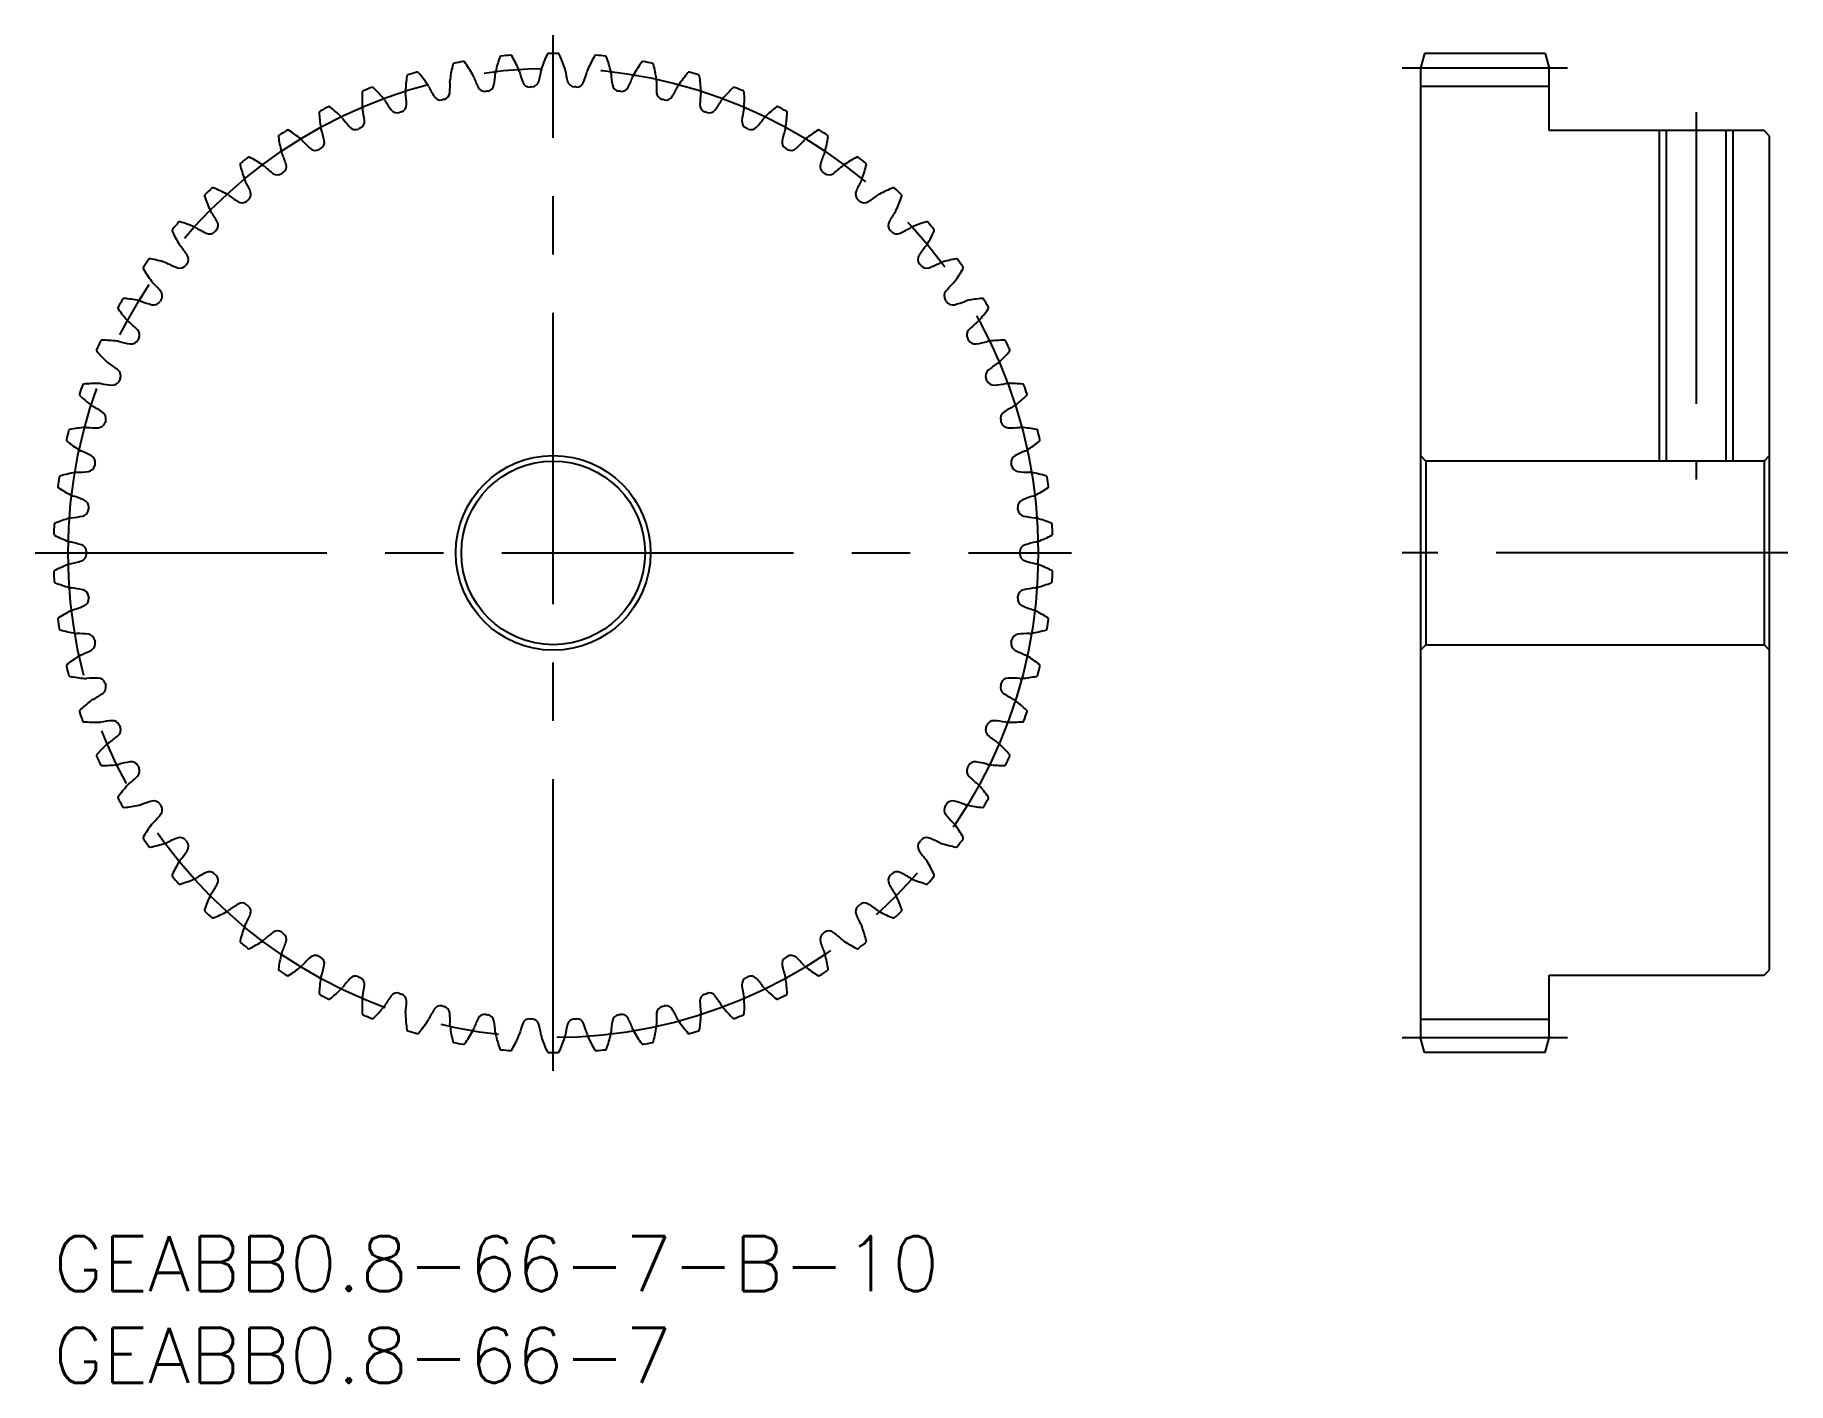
# Model space of a CAD drawing. Extents: x -1 to 94.4, y -8 to 65.4.
import ezdxf

# ---------------------------------------------------------------- set-up
doc = ezdxf.new("R2010")
doc.units = 0
doc.header["$LTSCALE"] = 0.5
doc.linetypes.add('CENTER', pattern=[50.8, 31.75, -6.35, 6.35, -6.35])
for name, color, linetype in [('MSM_CENTER', 1, 'CENTER'), ('MSM_CONTINUOUS', 7, 'CONTINUOUS'), ('MSM_NARROW', 5, 'CONTINUOUS'), ('MSM_PART_NUMBER', 7, 'CONTINUOUS')]:
    doc.layers.add(name, color=color, linetype=linetype)
doc.styles.get("Standard").update_dxf_attribs({"font": 'txt.shx', "height": 3, "bigfont": 'bigfont.shx'})

# ---------------------------------------------------------------- blocks, each defined once
blk = doc.blocks.new('*U2')
at = {"layer": 'MSM_PART_NUMBER'}
blk.add_text('GEABB0.8-66-7-B-10', height=3, dxfattribs=at).set_placement((0, -3))
blk = doc.blocks.new('*U3')
at = {"layer": 'MSM_PART_NUMBER'}
blk.add_text('GEABB0.8-66-7', height=3, dxfattribs=at).set_placement((0, -8))

msp = doc.modelspace()

# ---------------------------------------------------------------- linework, layer by layer
at = {"layer": 'MSM_CENTER'}
for p, q in [((27.2, 9), (27.2, 65.4)), ((82.4, 63.6), (73.4, 63.6)), ((89.4, 61.2), (89.4, 41.2)), ((-1, 37.2), (55.4, 37.2)), ((94.4, 37.2), (73.4, 37.2)), ((82.4, 10.8), (73.4, 10.8))]:
    msp.add_line(p, q, dxfattribs=at)
msp.add_circle((27.2, 37.2), 26.4, dxfattribs=at)
at = {"layer": 'MSM_CONTINUOUS'}
for p, q in [((74.614, 64.4), (74.4, 63.6)), ((81.186, 64.4), (74.614, 64.4)), ((81.186, 64.4), (81.4, 63.6)), ((74.4, 63.6), (74.4, 10.8)), ((81.4, 60.2), (81.4, 63.6)), ((81.4, 62.6), (74.4, 62.6)), ((93.1, 60.2), (81.4, 60.2)), ((87.779, 60.2), (87.779, 42.2)), ((91.021, 60.2), (91.021, 42.2)), ((93.4, 59.9), (93.1, 60.2)), ((93.4, 14.5), (93.4, 59.9)), ((74.4, 42.5), (74.7, 42.2)), ((74.7, 42.2), (74.7, 32.2)), ((93.1, 42.2), (74.7, 42.2)), ((93.1, 42.2), (93.4, 42.5)), ((93.1, 42.2), (93.1, 32.2)), ((74.7, 32.2), (74.4, 31.9)), ((74.7, 32.2), (93.1, 32.2)), ((93.4, 31.9), (93.1, 32.2)), ((93.1, 14.2), (93.4, 14.5)), ((81.4, 10.8), (81.4, 14.2)), ((81.4, 14.2), (93.1, 14.2)), ((81.4, 11.8), (74.4, 11.8)), ((74.614, 10), (74.4, 10.8)), ((81.186, 10), (81.4, 10.8)), ((81.186, 10), (74.614, 10))]:
    msp.add_line(p, q, dxfattribs=at)
for radius in [5.3, 5]:
    msp.add_circle((27.2, 37.2), radius, dxfattribs=at)
for centre, radius, start, end in [((27.2, 37.2), 27.2, 100.36665, 101.45153), ((22.32, 63.877), 0.08, 35.21332, 100.36665), ((15.645, 59.166), 8.25, 29.54545, 35.21344), ((32.098, 61.532), 8.25, 161.1502, 166.81818), ((24.367, 64.172), 0.08, 95.99698, 161.1502), ((27.2, 37.2), 27.2, 94.91211, 95.99698), ((24.878, 64.22), 0.08, 29.75877, 94.91211), ((17.785, 60.165), 8.25, 24.09091, 29.75889), ((34.389, 60.956), 8.25, 155.69565, 161.36364), ((26.943, 64.319), 0.08, 90.54244, 155.69565), ((27.2, 37.2), 27.2, 89.45756, 90.54244), ((27.457, 64.319), 0.08, 24.30447, 89.45756), ((20.011, 60.956), 8.25, 18.63636, 24.30435), ((36.615, 60.165), 8.25, 150.24111, 155.90909), ((29.522, 64.22), 0.08, 85.08789, 150.24111), ((27.2, 37.2), 27.2, 84.00302, 85.08789), ((30.033, 64.172), 0.08, 18.84992, 84.00302), ((22.302, 61.532), 8.25, 13.18182, 18.84981), ((38.755, 59.166), 8.25, 144.78656, 150.45455), ((32.08, 63.877), 0.08, 79.63335, 144.78656), ((27.2, 37.2), 27.2, 78.54847, 79.63335), ((27.405, 62.019), 8.25, 172.05929, 177.72727), ((19.313, 63.148), 0.08, 106.90608, 172.05929), ((27.2, 37.2), 27.2, 105.8212, 106.90608), ((19.806, 63.293), 0.08, 40.66787, 105.8212), ((13.609, 57.968), 8.25, 35, 40.66798), ((22.245, 62.908), 0.663, 172.27273, 181.61559), ((29.763, 61.887), 8.25, 166.60474, 172.27273), ((21.816, 63.78), 0.08, 101.45153, 166.60474), ((22.245, 62.908), 0.663, 20.20259, 29.54545), ((29.06, 65.421), 6.6, 200.24944, 205.72636), ((17.465, 63.754), 6.6, 350.63727, 356.11419), ((24.711, 63.262), 0.663, 166.81818, 176.16104), ((24.711, 63.262), 0.663, 14.74805, 24.09091), ((31.734, 65.116), 6.6, 194.7949, 200.27182), ((20.033, 64.559), 6.6, 345.18273, 350.65965), ((27.2, 63.381), 0.663, 161.36364, 170.7065), ((27.2, 63.381), 0.663, 9.2935, 18.63637), ((34.367, 64.559), 6.6, 189.34035, 194.81727), ((22.666, 65.116), 6.6, 339.72818, 345.2051), ((29.689, 63.262), 0.663, 155.90909, 165.25195), ((29.689, 63.262), 0.663, 3.83896, 13.18183), ((36.935, 63.754), 6.6, 183.88581, 189.36273), ((25.34, 65.421), 6.6, 334.27364, 339.75056), ((32.155, 62.908), 0.663, 150.45455, 159.79741), ((32.584, 63.78), 0.08, 13.39538, 78.54847), ((24.637, 61.887), 8.25, 7.72727, 13.39526), ((32.155, 62.908), 0.663, 358.38441, 7.72728), ((40.791, 57.968), 8.25, 139.33201, 145), ((34.594, 63.293), 0.08, 74.1788, 139.33201), ((27.2, 37.2), 27.2, 73.09392, 74.1788), ((35.087, 63.148), 0.08, 7.94083, 73.09392), ((26.995, 62.019), 8.25, 2.27273, 7.94071), ((25.045, 61.926), 8.25, 177.51383, 183.18182), ((16.883, 62.281), 0.08, 112.36062, 177.51383), ((27.2, 37.2), 27.2, 111.27574, 112.36062), ((17.359, 62.472), 0.08, 46.12241, 111.27574), ((11.697, 56.583), 8.25, 40.45455, 46.12253), ((19.824, 62.32), 0.663, 177.72727, 187.07013), ((12.616, 61.432), 6.6, 1.54636, 7.02328), ((19.824, 62.32), 0.663, 25.65714, 35), ((26.369, 65.47), 6.6, 205.70399, 211.18091), ((21.064, 62.26), 0.4, 211.18091, 283.7578), ((21.171, 62.286), 0.4, 283.51492, 356.09182), ((14.985, 62.708), 6.6, 356.09182, 1.56874), ((23.474, 62.73), 0.4, 205.72636, 278.30326), ((27.2, 37.2), 25.4, 98.06038, 98.30326), ((23.582, 62.745), 0.4, 278.06038, 350.63727), ((25.918, 62.968), 0.4, 200.27182, 272.84871), ((27.2, 37.2), 25.4, 92.60583, 92.84871), ((26.027, 62.973), 0.4, 272.60583, 345.18273), ((28.373, 62.973), 0.4, 194.81727, 267.39417), ((27.2, 37.2), 25.4, 87.15129, 87.39417), ((28.482, 62.968), 0.4, 267.15131, 339.72818), ((30.818, 62.745), 0.4, 189.36273, 261.93955), ((27.2, 37.2), 25.4, 81.69674, 81.93962), ((30.926, 62.73), 0.4, 261.69676, 334.27364), ((39.415, 62.708), 6.6, 178.43126, 183.90818), ((33.229, 62.286), 0.4, 183.90818, 256.48501), ((33.336, 62.26), 0.4, 256.24222, 328.81909), ((28.031, 65.47), 6.6, 328.81909, 334.29601), ((34.576, 62.32), 0.663, 145, 154.34286), ((41.784, 61.432), 6.6, 172.97672, 178.45364), ((34.576, 62.32), 0.663, 352.92987, 2.27274), ((42.703, 56.583), 8.25, 133.87747, 139.54545), ((37.041, 62.472), 0.08, 68.72426, 133.87747), ((27.2, 37.2), 27.2, 67.63938, 68.72426), ((37.517, 62.281), 0.08, 2.48629, 67.63938), ((29.355, 61.926), 8.25, 356.81818, 2.48617), ((14.545, 61.186), 0.08, 117.81517, 182.96838), ((22.704, 61.61), 8.25, 182.96838, 188.63636), ((27.2, 37.2), 27.2, 116.73029, 117.81517), ((15.002, 61.422), 0.08, 51.57696, 116.73029), ((9.924, 55.021), 8.25, 45.90909, 51.57708), ((17.47, 61.505), 0.663, 183.18182, 192.52468), ((10.378, 59.935), 6.6, 7.00091, 12.47783), ((17.47, 61.505), 0.663, 31.11169, 40.45455), ((23.685, 65.263), 6.6, 211.15853, 216.63545), ((18.71, 61.563), 0.4, 216.63545, 289.21235), ((27.2, 37.2), 25.4, 108.96947, 109.21235), ((18.813, 61.599), 0.4, 288.96947, 1.54636), ((27.2, 37.2), 25.4, 103.51492, 103.7578), ((27.2, 37.2), 25.4, 76.2422, 76.48508), ((35.587, 61.599), 0.4, 178.45364, 251.03046), ((27.2, 37.2), 25.4, 70.78765, 71.03053), ((35.69, 61.563), 0.4, 250.78767, 323.36455), ((30.715, 65.263), 6.6, 323.36455, 328.84147), ((36.93, 61.505), 0.663, 139.54545, 148.88831), ((44.022, 59.935), 6.6, 167.52217, 172.99909), ((36.93, 61.505), 0.663, 347.47532, 356.81819), ((44.476, 55.021), 8.25, 128.42292, 134.09091), ((39.398, 61.422), 0.08, 63.26971, 128.42292), ((27.2, 37.2), 27.2, 62.18483, 63.26971), ((31.696, 61.61), 8.25, 351.36364, 357.03162), ((39.855, 61.186), 0.08, 357.03174, 62.18483), ((27.2, 37.2), 27.2, 122.18483, 123.26971), ((12.754, 60.153), 0.08, 57.0315, 122.18483), ((8.309, 53.298), 8.25, 51.36364, 57.03162), ((15.203, 60.47), 0.663, 188.63636, 197.97922), ((8.293, 58.234), 6.6, 12.45546, 17.93237), ((15.203, 60.47), 0.663, 36.56623, 45.9091), ((21.034, 64.802), 6.6, 216.61308, 222.09), ((16.433, 60.646), 0.4, 222.09, 294.66689), ((27.2, 37.2), 25.4, 114.42401, 114.66689), ((16.532, 60.691), 0.4, 294.42401, 7.00091), ((37.868, 60.691), 0.4, 172.99909, 245.57592), ((27.2, 37.2), 25.4, 65.33311, 65.57599), ((37.967, 60.646), 0.4, 245.33312, 317.91), ((33.366, 64.802), 6.6, 317.91, 323.38692), ((39.197, 60.47), 0.663, 134.09091, 143.43377), ((46.107, 58.234), 6.6, 162.06763, 167.54454), ((39.197, 60.47), 0.663, 342.02078, 351.36364), ((46.091, 53.298), 8.25, 122.96838, 128.63636), ((41.646, 60.153), 0.08, 57.81493, 122.96838), ((27.2, 37.2), 27.2, 56.73029, 57.81517), ((12.322, 59.875), 0.08, 123.26971, 188.42292), ((20.404, 61.072), 8.25, 188.42292, 194.09091), ((13.046, 59.225), 0.663, 42.02078, 51.36364), ((18.438, 64.09), 6.6, 222.06763, 227.54454), ((14.253, 59.516), 0.4, 227.54454, 300.12144), ((27.2, 37.2), 25.4, 119.87856, 120.12144), ((14.347, 59.571), 0.4, 299.87856, 12.45546), ((40.053, 59.571), 0.4, 167.54454, 240.12137), ((27.2, 37.2), 25.4, 59.87856, 60.12144), ((40.147, 59.516), 0.4, 239.87858, 312.45546), ((35.962, 64.09), 6.6, 312.45546, 317.93237), ((41.354, 59.225), 0.663, 128.63636, 137.97922), ((33.996, 61.072), 8.25, 345.90909, 351.57708), ((42.078, 59.875), 0.08, 351.5772, 56.73029), ((10.234, 58.358), 0.08, 128.72426, 193.87747), ((18.166, 60.318), 8.25, 193.87747, 199.54545), ((27.2, 37.2), 27.2, 127.63938, 128.72426), ((10.638, 58.676), 0.08, 62.48605, 127.63938), ((6.864, 51.43), 8.25, 56.81818, 62.48617), ((11.016, 57.779), 0.663, 47.47532, 56.81819), ((15.921, 63.136), 6.6, 227.52217, 232.99909), ((13.046, 59.225), 0.663, 194.09091, 203.43377), ((6.38, 56.341), 6.6, 17.91, 23.38692), ((12.279, 58.248), 0.4, 305.33311, 17.91), ((42.121, 58.248), 0.4, 162.09, 234.66689), ((48.02, 56.341), 6.6, 156.61308, 162.09), ((41.354, 59.225), 0.663, 336.56623, 345.9091), ((38.479, 63.136), 6.6, 307.00091, 312.47783), ((43.384, 57.779), 0.663, 123.18182, 132.52468), ((47.536, 51.43), 8.25, 117.51383, 123.18182), ((43.762, 58.676), 0.08, 52.36038, 117.51383), ((27.2, 37.2), 27.2, 51.27574, 52.36062), ((36.234, 60.318), 8.25, 340.45455, 346.12253), ((44.166, 58.358), 0.08, 346.12265, 51.27574), ((11.016, 57.779), 0.663, 199.54545, 208.88831), ((4.654, 54.275), 6.6, 23.36455, 28.84147), ((12.19, 58.184), 0.4, 232.99909, 305.57599), ((27.2, 37.2), 25.4, 125.33311, 125.57599), ((27.2, 37.2), 25.4, 54.42401, 54.66689), ((42.21, 58.184), 0.4, 234.42403, 307.00091), ((49.746, 54.275), 6.6, 151.15853, 156.63545), ((43.384, 57.779), 0.663, 331.11169, 340.45455), ((8.3, 56.65), 0.08, 134.1788, 199.33201), ((16.009, 59.354), 8.25, 199.33201, 205), ((27.2, 37.2), 27.2, 133.09392, 134.1788), ((8.672, 57.004), 0.08, 67.94059, 133.09392), ((5.603, 49.432), 8.25, 62.27273, 67.94071), ((9.133, 56.148), 0.663, 52.92987, 62.27274), ((13.507, 61.946), 6.6, 232.97672, 238.45364), ((10.263, 56.662), 0.4, 238.45363, 311.03053), ((27.2, 37.2), 25.4, 130.78765, 131.03053), ((10.346, 56.734), 0.4, 310.78765, 23.36455), ((44.054, 56.734), 0.4, 156.63545, 229.21235), ((27.2, 37.2), 25.4, 48.96947, 49.21235), ((44.137, 56.662), 0.4, 228.96949, 301.54636), ((40.893, 61.946), 6.6, 301.54636, 307.02328), ((45.267, 56.148), 0.663, 117.72727, 127.07013), ((48.797, 49.432), 8.25, 112.05929, 117.72727), ((45.728, 57.004), 0.08, 46.90583, 112.05929), ((27.2, 37.2), 27.2, 45.8212, 46.90608), ((38.391, 59.354), 8.25, 335, 340.66799), ((46.1, 56.65), 0.08, 340.66811, 45.8212), ((9.133, 56.148), 0.663, 205, 214.34286), ((3.133, 52.055), 6.6, 28.81909, 34.29601), ((51.267, 52.055), 6.6, 145.70399, 151.18091), ((45.267, 56.148), 0.663, 325.65714, 335.00001), ((6.537, 54.765), 0.08, 139.63335, 204.78656), ((13.954, 58.19), 8.25, 204.78656, 210.45455), ((27.2, 37.2), 27.2, 138.54847, 139.63335), ((6.873, 55.153), 0.08, 73.39538, 138.54847), ((4.538, 47.324), 8.25, 67.72727, 73.39526), ((7.414, 54.345), 0.663, 58.38441, 67.72728), ((11.217, 60.533), 6.6, 238.43126, 243.90818), ((8.49, 54.964), 0.4, 243.90817, 316.48514), ((27.2, 37.2), 25.4, 136.2422, 136.48508), ((8.565, 55.044), 0.4, 316.2422, 28.81909), ((45.835, 55.044), 0.4, 151.18091, 223.7578), ((27.2, 37.2), 25.4, 43.51492, 43.7578), ((45.91, 54.964), 0.4, 223.51494, 296.09182), ((43.183, 60.533), 6.6, 296.09182, 301.56874), ((46.986, 54.345), 0.663, 112.27273, 121.61559), ((49.862, 47.324), 8.25, 106.60474, 112.27273), ((47.527, 55.153), 0.08, 41.45129, 106.60474), ((40.446, 58.19), 8.25, 329.54546, 335.21344), ((27.2, 37.2), 27.2, 40.36665, 41.45153), ((47.863, 54.765), 0.08, 335.21356, 40.36665), ((7.414, 54.345), 0.663, 210.45455, 219.79741), ((1.83, 49.7), 6.6, 34.27364, 39.75056), ((52.57, 49.7), 6.6, 140.24944, 145.72636), ((46.986, 54.345), 0.663, 320.20259, 329.54546), ((4.961, 52.721), 0.08, 145.08789, 210.24111), ((12.019, 56.836), 8.25, 210.24111, 215.90909), ((27.2, 37.2), 27.2, 144.00302, 145.08789), ((5.259, 53.14), 0.08, 78.84968, 144.00302), ((3.679, 45.124), 8.25, 73.18182, 78.8498), ((5.874, 52.386), 0.663, 63.83896, 73.18183), ((9.071, 58.908), 6.6, 243.88581, 249.36273), ((6.886, 53.105), 0.4, 249.36273, 321.93969), ((27.2, 37.2), 25.4, 141.69674, 141.93962), ((6.954, 53.191), 0.4, 321.69674, 34.27364), ((47.446, 53.191), 0.4, 145.72636, 218.30326), ((27.2, 37.2), 25.4, 38.06038, 38.30326), ((47.514, 53.105), 0.4, 218.0604, 290.63727), ((45.329, 58.908), 6.6, 290.63727, 296.11419), ((48.526, 52.386), 0.663, 106.81818, 116.16104), ((50.721, 45.124), 8.25, 101.1502, 106.81818), ((42.381, 56.836), 8.25, 324.09091, 329.7589), ((49.141, 53.14), 0.08, 35.99674, 101.1502), ((27.2, 37.2), 27.2, 34.91211, 35.99698), ((49.439, 52.721), 0.08, 329.75902, 34.91211), ((5.874, 52.386), 0.663, 215.90909, 225.25195), ((0.757, 47.232), 6.6, 39.72818, 45.2051), ((53.643, 47.232), 6.6, 134.7949, 140.27182), ((48.526, 52.386), 0.663, 314.74805, 324.09092), ((3.586, 50.537), 0.08, 150.54244, 215.69565), ((27.2, 37.2), 27.2, 149.45756, 150.54244), ((3.843, 50.982), 0.08, 84.30447, 149.45756), ((3.032, 42.852), 8.25, 78.63636, 84.30435), ((4.527, 50.29), 0.663, 69.2935, 78.63637), ((7.09, 57.086), 6.6, 249.34035, 254.81727), ((5.466, 51.102), 0.4, 254.81728, 327.39424), ((27.2, 37.2), 25.4, 147.15129, 147.39417), ((5.525, 51.195), 0.4, 327.15129, 39.72818), ((48.875, 51.195), 0.4, 140.27182, 212.84871), ((27.2, 37.2), 25.4, 32.60583, 32.84871), ((48.934, 51.102), 0.4, 212.60585, 285.18273), ((47.31, 57.086), 6.6, 285.18273, 290.65965), ((49.873, 50.29), 0.663, 101.36364, 110.7065), ((51.368, 42.852), 8.25, 95.69565, 101.36364), ((50.557, 50.982), 0.08, 30.5422, 95.69565), ((27.2, 37.2), 27.2, 29.45756, 30.54244), ((50.814, 50.537), 0.08, 324.30447, 29.45756), ((10.221, 55.304), 8.25, 215.69565, 221.36364), ((4.527, 50.29), 0.663, 221.36364, 230.7065), ((-0.077, 44.673), 6.6, 45.18273, 50.65965), ((54.477, 44.673), 6.6, 129.34035, 134.81727), ((49.873, 50.29), 0.663, 309.2935, 318.63637), ((44.179, 55.304), 8.25, 318.63636, 324.30435), ((27.2, 37.2), 27.2, 154.91211, 155.99698), ((2.639, 48.699), 0.08, 89.75902, 154.91211), ((2.604, 40.529), 8.25, 84.09091, 89.7589), ((3.385, 48.076), 0.663, 74.74805, 84.09092), ((5.291, 55.084), 6.6, 254.7949, 260.27182), ((4.243, 48.974), 0.4, 260.27181, 332.84878), ((4.293, 49.071), 0.4, 332.60583, 45.18273), ((27.2, 37.2), 25.4, 152.60583, 152.84871), ((50.107, 49.071), 0.4, 134.81727, 207.39417), ((27.2, 37.2), 25.4, 27.15129, 27.39417), ((50.157, 48.974), 0.4, 207.15131, 279.72818), ((49.109, 55.084), 6.6, 279.72818, 285.2051), ((51.015, 48.076), 0.663, 95.90909, 105.25195), ((51.796, 40.529), 8.25, 90.24111, 95.90909), ((51.761, 48.699), 0.08, 25.08789, 90.24111), ((27.2, 37.2), 27.2, 24.00302, 25.08789), ((2.425, 48.232), 0.08, 155.99698, 221.1502), ((8.577, 53.608), 8.25, 221.1502, 226.81818), ((45.823, 53.608), 8.25, 313.18182, 318.84981), ((51.975, 48.232), 0.08, 318.84992, 24.00302), ((3.385, 48.076), 0.663, 226.81818, 236.16104), ((-0.664, 42.046), 6.6, 50.63727, 56.11419), ((3.268, 46.84), 0.4, 338.06038, 50.63727), ((51.132, 46.84), 0.4, 129.36273, 201.93962), ((55.064, 42.046), 6.6, 123.88581, 129.36273), ((51.015, 48.076), 0.663, 303.83896, 313.18183), ((1.489, 45.827), 0.08, 161.45177, 226.60474), ((27.2, 37.2), 27.2, 160.36665, 161.45153), ((1.657, 46.312), 0.08, 95.21356, 160.36665), ((2.399, 38.176), 8.25, 89.54546, 95.21344), ((2.459, 45.763), 0.663, 80.20259, 89.54546), ((3.69, 52.921), 6.6, 260.24944, 265.72636), ((3.228, 46.738), 0.4, 265.72636, 338.30333), ((27.2, 37.2), 25.4, 158.06038, 158.30326), ((27.2, 37.2), 25.4, 21.69674, 21.93962), ((51.172, 46.738), 0.4, 201.69676, 274.27364), ((50.71, 52.921), 6.6, 274.27364, 279.75056), ((51.941, 45.763), 0.663, 90.45455, 99.79741), ((52.001, 38.176), 8.25, 84.78656, 90.45455), ((52.743, 46.312), 0.08, 19.63335, 84.78656), ((27.2, 37.2), 27.2, 18.54847, 19.63335), ((52.911, 45.827), 0.08, 313.39538, 18.54847), ((7.102, 51.764), 8.25, 226.60474, 232.27273), ((2.459, 45.763), 0.663, 232.27273, 241.61559), ((-0.998, 39.376), 6.6, 56.09182, 61.56874), ((2.461, 44.521), 0.4, 343.51492, 56.09182), ((51.939, 44.521), 0.4, 123.90818, 196.48501), ((55.398, 39.376), 6.6, 118.43126, 123.90818), ((51.941, 45.763), 0.663, 298.38441, 307.72728), ((47.298, 51.764), 8.25, 307.72727, 313.39526), ((0.906, 43.843), 0.08, 100.66787, 165.8212), ((2.419, 35.814), 8.25, 95, 100.66798), ((1.757, 43.372), 0.663, 85.65714, 95.00001), ((2.302, 50.615), 6.6, 265.70399, 271.18091), ((2.43, 44.416), 0.4, 271.18091, 343.75787), ((27.2, 37.2), 25.4, 163.51492, 163.7578), ((27.2, 37.2), 25.4, 16.2422, 16.48508), ((51.97, 44.416), 0.4, 196.24221, 268.81909), ((52.098, 50.615), 6.6, 268.81909, 274.29601), ((52.643, 43.372), 0.663, 85, 94.34286), ((51.981, 35.814), 8.25, 79.33201, 85), ((53.494, 43.843), 0.08, 14.1788, 79.33201), ((0.785, 43.344), 0.08, 166.90608, 232.05929), ((27.2, 37.2), 27.2, 165.8212, 166.90608), ((5.808, 49.787), 8.25, 232.05929, 237.72727), ((48.592, 49.787), 8.25, 302.27273, 307.94071), ((27.2, 37.2), 27.2, 13.09392, 14.1788), ((53.615, 43.344), 0.08, 307.94083, 13.09392), ((1.757, 43.372), 0.663, 237.72727, 247.07013), ((-1.077, 36.685), 6.6, 61.54636, 67.02328), ((1.877, 42.136), 0.4, 348.96947, 61.54636), ((27.2, 37.2), 25.4, 168.96947, 169.21235), ((52.523, 42.136), 0.4, 118.45364, 191.03046), ((27.2, 37.2), 25.4, 10.78765, 11.03053), ((55.477, 36.685), 6.6, 112.97672, 118.45364), ((52.643, 43.372), 0.663, 292.92987, 302.27274), ((27.2, 37.2), 27.2, 171.27574, 172.36062), ((0.394, 41.314), 0.08, 106.12241, 171.27574), ((2.663, 33.465), 8.25, 100.45455, 106.12253), ((1.286, 40.926), 0.663, 91.11169, 100.45456), ((1.14, 48.187), 6.6, 271.15853, 276.63545), ((1.856, 42.029), 0.4, 276.63545, 349.21242), ((52.544, 42.029), 0.4, 190.78767, 263.36455), ((53.26, 48.187), 6.6, 263.36455, 268.84147), ((53.114, 40.926), 0.663, 79.54545, 88.88831), ((51.737, 33.465), 8.25, 73.87747, 79.54545), ((54.006, 41.314), 0.08, 8.72426, 73.87747), ((27.2, 37.2), 27.2, 7.63938, 8.72426), ((0.321, 40.805), 0.08, 172.36086, 237.51383), ((4.709, 47.697), 8.25, 237.51383, 243.18182), ((1.286, 40.926), 0.663, 243.18182, 252.52468), ((-0.9, 34), 6.6, 67.00091, 72.47783), ((1.522, 39.707), 0.4, 354.42401, 67.00091), ((52.878, 39.707), 0.4, 112.99909, 185.57592), ((55.3, 34), 6.6, 107.52217, 112.99909), ((53.114, 40.926), 0.663, 287.47532, 296.81819), ((49.691, 47.697), 8.25, 296.81818, 302.48617), ((54.079, 40.805), 0.08, 302.48629, 7.63938), ((0.213, 45.66), 6.6, 276.61308, 282.09), ((1.512, 39.598), 0.4, 282.09, 354.66696), ((27.2, 37.2), 25.4, 174.42401, 174.66689), ((27.2, 37.2), 25.4, 5.33311, 5.57599), ((52.888, 39.598), 0.4, 185.33312, 257.91), ((54.187, 45.66), 6.6, 257.91, 263.38692), ((27.2, 37.2), 27.2, 176.73029, 177.81517), ((0.1, 38.234), 0.08, 177.81541, 242.96838), ((0.124, 38.747), 0.08, 111.57696, 176.73029), ((3.813, 45.511), 8.25, 242.96838, 248.63636), ((3.129, 31.149), 8.25, 105.90909, 111.57708), ((1.049, 38.446), 0.663, 96.56623, 105.9091), ((53.351, 38.446), 0.663, 74.09091, 83.43377), ((51.271, 31.149), 8.25, 68.42292, 74.09091), ((50.587, 45.511), 8.25, 291.36364, 297.03162), ((54.276, 38.747), 0.08, 3.26971, 68.42292), ((54.3, 38.234), 0.08, 297.03174, 2.18483), ((27.2, 37.2), 27.2, 2.18483, 3.26971), ((1.049, 38.446), 0.663, 248.63636, 257.97922), ((-0.469, 31.343), 6.6, 72.45546, 77.93237), ((1.4, 37.255), 0.4, 359.87856, 72.45546), ((27.2, 37.2), 25.4, 179.87856, 180.12144), ((53, 37.255), 0.4, 107.54454, 180.12137), ((27.2, 37.2), 25.4, 359.87856, 0.12144), ((54.869, 31.343), 6.6, 102.06763, 107.54454), ((53.351, 38.446), 0.663, 282.02078, 291.36365), ((3.813, 28.889), 8.25, 111.36364, 117.03162), ((1.049, 35.954), 0.663, 102.02078, 111.36365), ((-0.469, 43.057), 6.6, 282.06763, 287.54454), ((1.4, 37.145), 0.4, 287.54454, 0.12151), ((53, 37.145), 0.4, 179.87858, 252.45546), ((54.869, 43.057), 6.6, 252.45546, 257.93237), ((53.351, 35.954), 0.663, 68.63636, 77.97922), ((50.587, 28.889), 8.25, 62.96838, 68.63636), ((0.1, 36.166), 0.08, 117.0315, 182.18483), ((27.2, 37.2), 27.2, 182.18483, 183.26971), ((0.124, 35.653), 0.08, 183.26995, 248.42292), ((3.129, 43.251), 8.25, 248.42292, 254.09091), ((1.049, 35.954), 0.663, 254.09091, 263.43377), ((53.351, 35.954), 0.663, 276.56623, 285.9091), ((51.271, 43.251), 8.25, 285.90909, 291.57708), ((54.276, 35.653), 0.08, 291.5772, 356.73029), ((54.3, 36.166), 0.08, 357.81517, 62.96838), ((27.2, 37.2), 27.2, 356.73029, 357.81517), ((0.213, 28.74), 6.6, 77.91, 83.38692), ((1.512, 34.802), 0.4, 5.33311, 77.91), ((1.522, 34.693), 0.4, 292.99909, 5.57605), ((27.2, 37.2), 25.4, 185.33311, 185.57599), ((52.878, 34.693), 0.4, 174.42403, 247.00091), ((27.2, 37.2), 25.4, 354.42401, 354.66689), ((52.888, 34.802), 0.4, 102.09, 174.66683), ((54.187, 28.74), 6.6, 96.61308, 102.09), ((0.321, 33.595), 0.08, 122.48605, 187.63938), ((27.2, 37.2), 27.2, 187.63938, 188.72426), ((4.709, 26.703), 8.25, 116.81818, 122.48617), ((1.286, 33.474), 0.663, 107.47532, 116.81819), ((-0.9, 40.4), 6.6, 287.52217, 292.99909), ((55.3, 40.4), 6.6, 247.00091, 252.47783), ((53.114, 33.474), 0.663, 63.18182, 72.52468), ((49.691, 26.703), 8.25, 57.51383, 63.18182), ((27.2, 37.2), 27.2, 351.27574, 352.36062), ((54.079, 33.595), 0.08, 352.36062, 57.51383), ((0.394, 33.086), 0.08, 188.72426, 253.87747), ((2.663, 40.935), 8.25, 253.87747, 259.54545), ((1.286, 33.474), 0.663, 259.54545, 268.88831), ((1.14, 26.213), 6.6, 83.36455, 88.84147), ((1.856, 32.371), 0.4, 10.78765, 83.36455), ((27.2, 37.2), 25.4, 190.78765, 191.03053), ((27.2, 37.2), 25.4, 348.96947, 349.21235), ((52.544, 32.371), 0.4, 96.63545, 169.21228), ((53.26, 26.213), 6.6, 91.15853, 96.63545), ((53.114, 33.474), 0.663, 271.11169, 280.45455), ((51.737, 40.935), 8.25, 280.45455, 286.12253), ((54.006, 33.086), 0.08, 286.12265, 351.27574), ((5.808, 24.613), 8.25, 122.27273, 127.94071), ((1.757, 31.028), 0.663, 112.92987, 122.27274), ((-1.077, 37.715), 6.6, 292.97672, 298.45364), ((1.877, 32.264), 0.4, 298.45364, 11.0306), ((52.523, 32.264), 0.4, 168.96949, 241.54636), ((55.477, 37.715), 6.6, 241.54636, 247.02328), ((52.643, 31.028), 0.663, 57.72727, 67.07013), ((48.592, 24.613), 8.25, 52.05929, 57.72727), ((0.785, 31.056), 0.08, 127.94059, 193.09392), ((27.2, 37.2), 27.2, 193.09392, 194.1788), ((0.906, 30.557), 0.08, 194.1788, 259.33201), ((53.494, 30.557), 0.08, 280.66811, 345.8212), ((27.2, 37.2), 27.2, 345.8212, 346.90608), ((53.615, 31.056), 0.08, 346.90608, 52.05929), ((2.419, 38.586), 8.25, 259.33201, 265), ((1.757, 31.028), 0.663, 265, 274.34286), ((2.302, 23.785), 6.6, 88.81909, 94.29601), ((2.43, 29.984), 0.4, 16.24219, 88.81909), ((2.461, 29.879), 0.4, 303.90818, 16.48514), ((27.2, 37.2), 25.4, 196.2422, 196.48508), ((51.939, 29.879), 0.4, 163.51494, 236.09182), ((27.2, 37.2), 25.4, 343.51492, 343.7578), ((51.97, 29.984), 0.4, 91.18091, 163.75773), ((52.098, 23.785), 6.6, 85.70399, 91.18091), ((52.643, 31.028), 0.663, 265.65714, 275.00001), ((51.981, 38.586), 8.25, 275, 280.66799), ((1.489, 28.573), 0.08, 133.39514, 198.54847), ((7.102, 22.636), 8.25, 127.72727, 133.39526), ((2.459, 28.637), 0.663, 118.38441, 127.72728), ((-0.998, 35.024), 6.6, 298.43126, 303.90818), ((55.398, 35.024), 6.6, 236.09182, 241.56874), ((51.941, 28.637), 0.663, 52.27273, 61.61559), ((47.298, 22.636), 8.25, 46.60474, 52.27273), ((52.911, 28.573), 0.08, 341.45153, 46.60474), ((27.2, 37.2), 27.2, 198.54847, 199.63335), ((1.657, 28.088), 0.08, 199.63335, 264.78656), ((2.399, 36.224), 8.25, 264.78656, 270.45455), ((2.459, 28.637), 0.663, 270.45455, 279.79741), ((3.69, 21.479), 6.6, 94.27364, 99.75056), ((3.228, 27.662), 0.4, 21.69674, 94.27364), ((3.268, 27.56), 0.4, 309.36273, 21.93969), ((27.2, 37.2), 25.4, 201.69674, 201.93962), ((51.132, 27.56), 0.4, 158.0604, 230.63727), ((27.2, 37.2), 25.4, 338.06038, 338.30326), ((51.172, 27.662), 0.4, 85.72636, 158.30333), ((50.71, 21.479), 6.6, 80.24944, 85.72636), ((51.941, 28.637), 0.663, 260.20259, 269.54546), ((52.001, 36.224), 8.25, 269.54546, 275.21344), ((52.743, 28.088), 0.08, 275.21356, 340.36665), ((27.2, 37.2), 27.2, 340.36665, 341.45153), ((8.577, 20.792), 8.25, 133.18182, 138.8498), ((3.385, 26.324), 0.663, 123.83896, 133.18183), ((-0.664, 32.354), 6.6, 303.88581, 309.36273), ((55.064, 32.354), 6.6, 230.63727, 236.11419), ((51.015, 26.324), 0.663, 46.81818, 56.16104), ((45.823, 20.792), 8.25, 41.1502, 46.81818), ((2.425, 26.168), 0.08, 138.84968, 204.00302), ((27.2, 37.2), 27.2, 204.00302, 205.08789), ((5.291, 19.316), 6.6, 99.72818, 105.2051), ((4.243, 25.426), 0.4, 27.15128, 99.72818), ((50.157, 25.426), 0.4, 80.27182, 152.84878), ((49.109, 19.316), 6.6, 74.7949, 80.27182), ((27.2, 37.2), 27.2, 334.91211, 335.99698), ((51.975, 26.168), 0.08, 335.99698, 41.1502), ((2.639, 25.701), 0.08, 205.08789, 270.24111), ((2.604, 33.871), 8.25, 270.24111, 275.90909), ((3.385, 26.324), 0.663, 275.90909, 285.25195), ((-0.077, 29.727), 6.6, 309.34035, 314.81727), ((4.293, 25.329), 0.4, 314.81727, 27.39424), ((27.2, 37.2), 25.4, 207.15129, 207.39417), ((50.107, 25.329), 0.4, 152.60585, 225.18273), ((27.2, 37.2), 25.4, 332.60583, 332.84871), ((54.477, 29.727), 6.6, 225.18273, 230.65965), ((51.015, 26.324), 0.663, 254.74805, 264.09092), ((51.796, 33.871), 8.25, 264.09091, 269.7589), ((51.761, 25.701), 0.08, 269.75902, 334.91211), ((3.586, 23.863), 0.08, 144.30423, 209.45756), ((10.221, 19.096), 8.25, 138.63636, 144.30435), ((4.527, 24.11), 0.663, 129.2935, 138.63637), ((49.873, 24.11), 0.663, 41.36364, 50.7065), ((44.179, 19.096), 8.25, 35.69565, 41.36364), ((50.814, 23.863), 0.08, 330.54244, 35.69565), ((27.2, 37.2), 27.2, 209.45756, 210.54244), ((3.843, 23.418), 0.08, 210.54244, 275.69565), ((3.032, 31.548), 8.25, 275.69565, 281.36364), ((4.527, 24.11), 0.663, 281.36364, 290.7065), ((7.09, 17.314), 6.6, 105.18273, 110.65965), ((5.466, 23.298), 0.4, 32.60583, 105.18273), ((0.757, 27.168), 6.6, 314.7949, 320.27182), ((27.2, 37.2), 25.4, 212.60583, 212.84871), ((5.525, 23.205), 0.4, 320.27182, 32.84878), ((48.875, 23.205), 0.4, 147.1513, 219.72818), ((27.2, 37.2), 25.4, 327.15129, 327.39417), ((53.643, 27.168), 6.6, 219.72818, 225.2051), ((48.934, 23.298), 0.4, 74.81727, 147.3941), ((47.31, 17.314), 6.6, 69.34035, 74.81727), ((49.873, 24.11), 0.663, 249.2935, 258.63637), ((51.368, 31.548), 8.25, 258.63636, 264.30435), ((50.557, 23.418), 0.08, 264.30447, 329.45756), ((27.2, 37.2), 27.2, 329.45756, 330.54244), ((12.019, 17.564), 8.25, 144.09091, 149.75889), ((5.874, 22.014), 0.663, 134.74805, 144.09091), ((48.526, 22.014), 0.663, 35.90909, 45.25195), ((42.381, 17.564), 8.25, 30.24111, 35.90909), ((4.961, 21.679), 0.08, 149.75877, 214.91211), ((27.2, 37.2), 27.2, 214.91211, 215.99698), ((5.259, 21.26), 0.08, 215.99698, 281.1502), ((3.679, 29.276), 8.25, 281.1502, 286.81818), ((5.874, 22.014), 0.663, 286.81818, 296.16104), ((9.071, 15.492), 6.6, 110.63727, 116.11419), ((6.886, 21.295), 0.4, 38.06038, 110.63727), ((27.2, 37.2), 25.4, 218.06038, 218.30326), ((6.954, 21.209), 0.4, 325.72637, 38.30333), ((47.446, 21.209), 0.4, 141.69676, 214.27364), ((27.2, 37.2), 25.4, 321.69674, 321.93962), ((47.514, 21.295), 0.4, 69.36273, 141.93955), ((45.329, 15.492), 6.6, 63.88581, 69.36273), ((48.526, 22.014), 0.663, 243.83896, 253.18183), ((50.721, 29.276), 8.25, 253.18182, 258.84981), ((49.141, 21.26), 0.08, 258.84992, 324.00302), ((27.2, 37.2), 27.2, 324.00302, 325.08789), ((49.439, 21.679), 0.08, 325.08789, 30.24111), ((13.954, 16.21), 8.25, 149.54546, 155.21344), ((7.414, 20.055), 0.663, 140.20259, 149.54546), ((1.83, 24.7), 6.6, 320.24944, 325.72636), ((52.57, 24.7), 6.6, 214.27364, 219.75056), ((46.986, 20.055), 0.663, 30.45455, 39.79741), ((40.446, 16.21), 8.25, 24.78656, 30.45455), ((6.537, 19.635), 0.08, 155.21332, 220.36665), ((27.2, 37.2), 27.2, 220.36665, 221.45153), ((6.873, 19.247), 0.08, 221.45153, 286.60474), ((4.538, 27.076), 8.25, 286.60474, 292.27273), ((7.414, 20.055), 0.663, 292.27273, 301.61559), ((11.217, 13.867), 6.6, 116.09182, 121.56874), ((8.49, 19.436), 0.4, 43.51492, 116.09182), ((3.133, 22.345), 6.6, 325.70399, 331.18091), ((27.2, 37.2), 25.4, 223.51492, 223.7578), ((8.565, 19.356), 0.4, 331.18091, 43.75787), ((45.835, 19.356), 0.4, 136.24221, 208.81909), ((51.267, 22.345), 6.6, 208.81909, 214.29601), ((27.2, 37.2), 25.4, 316.2422, 316.48508), ((45.91, 19.436), 0.4, 63.90818, 136.48514), ((43.183, 13.867), 6.6, 58.43126, 63.90818), ((46.986, 20.055), 0.663, 238.38441, 247.72728), ((49.862, 27.076), 8.25, 247.72727, 253.39526), ((47.527, 19.247), 0.08, 253.39538, 318.54847), ((27.2, 37.2), 27.2, 318.54847, 319.63335), ((47.863, 19.635), 0.08, 319.63335, 24.78656), ((16.009, 15.046), 8.25, 155, 160.66798), ((9.133, 18.252), 0.663, 145.65714, 155), ((10.263, 17.738), 0.4, 48.96947, 121.54636), ((44.137, 17.738), 0.4, 58.45364, 131.0306), ((45.267, 18.252), 0.663, 25, 34.34286), ((38.391, 15.046), 8.25, 19.33201, 25), ((8.3, 17.75), 0.08, 160.66787, 225.8212), ((27.2, 37.2), 27.2, 225.8212, 226.90608), ((8.672, 17.396), 0.08, 226.90608, 292.05929), ((5.603, 24.968), 8.25, 292.05929, 297.72727), ((9.133, 18.252), 0.663, 297.72727, 307.07013), ((13.507, 12.454), 6.6, 121.54636, 127.02328), ((4.654, 20.125), 6.6, 331.15853, 336.63545), ((27.2, 37.2), 25.4, 228.96947, 229.21235), ((10.346, 17.666), 0.4, 336.63545, 49.21228), ((44.054, 17.666), 0.4, 130.78767, 203.36455), ((49.746, 20.125), 6.6, 203.36455, 208.84147), ((27.2, 37.2), 25.4, 310.78765, 311.03053), ((40.893, 12.454), 6.6, 52.97672, 58.45364), ((45.267, 18.252), 0.663, 232.92987, 242.27273), ((48.797, 24.968), 8.25, 242.27273, 247.94071), ((45.728, 17.396), 0.08, 247.94083, 313.09392), ((27.2, 37.2), 27.2, 313.09392, 314.1788), ((46.1, 17.75), 0.08, 314.1788, 19.33201), ((18.166, 14.082), 8.25, 160.45455, 166.12253), ((11.016, 16.621), 0.663, 151.11169, 160.45455), ((15.921, 11.264), 6.6, 127.00091, 132.47783), ((12.19, 16.216), 0.4, 54.42401, 127.00091), ((27.2, 37.2), 25.4, 234.42401, 234.66689), ((12.279, 16.152), 0.4, 342.09, 54.66683), ((42.121, 16.152), 0.4, 125.33312, 197.91), ((27.2, 37.2), 25.4, 305.33311, 305.57599), ((42.21, 16.216), 0.4, 52.99908, 125.57605), ((38.479, 11.264), 6.6, 47.52217, 52.99909), ((43.384, 16.621), 0.663, 19.54545, 28.88831), ((36.234, 14.082), 8.25, 13.87747, 19.54545), ((10.234, 16.042), 0.08, 166.12241, 231.27574), ((27.2, 37.2), 27.2, 231.27574, 232.36062), ((10.638, 15.724), 0.08, 232.36062, 297.51383), ((6.864, 22.97), 8.25, 297.51383, 303.18182), ((11.016, 16.621), 0.663, 303.18182, 312.52468), ((20.404, 13.328), 8.25, 165.90909, 171.57708), ((13.046, 15.175), 0.663, 156.56623, 165.90909), ((6.38, 18.059), 6.6, 336.61308, 342.09), ((14.253, 14.884), 0.4, 59.87856, 132.45546), ((40.147, 14.884), 0.4, 47.54455, 120.12144), ((48.02, 18.059), 6.6, 197.91, 203.38692), ((41.354, 15.175), 0.663, 14.09091, 23.43377), ((33.996, 13.328), 8.25, 8.42292, 14.09091), ((43.384, 16.621), 0.663, 227.47532, 236.81818), ((47.536, 22.97), 8.25, 236.81818, 242.48617), ((43.762, 15.724), 0.08, 242.48629, 307.63938), ((27.2, 37.2), 27.2, 307.63938, 308.72426), ((44.166, 16.042), 0.08, 308.72426, 13.87747), ((12.322, 14.525), 0.08, 171.57696, 236.73029), ((27.2, 37.2), 27.2, 236.73029, 237.81517), ((8.309, 21.102), 8.25, 302.96838, 308.63636), ((13.046, 15.175), 0.663, 308.63636, 317.97922), ((18.438, 10.31), 6.6, 132.45546, 137.93237), ((27.2, 37.2), 25.4, 239.87856, 240.12144), ((14.347, 14.829), 0.4, 347.54455, 60.12137), ((8.293, 16.166), 6.6, 342.06763, 347.54454), ((40.053, 14.829), 0.4, 119.87855, 192.45546), ((46.107, 16.166), 6.6, 192.45546, 197.93237), ((27.2, 37.2), 25.4, 299.87856, 300.12144), ((35.962, 10.31), 6.6, 42.06763, 47.54454), ((41.354, 15.175), 0.663, 222.02078, 231.36364), ((46.091, 21.102), 8.25, 231.36364, 237.03162), ((27.2, 37.2), 27.2, 302.18483, 303.26971), ((42.078, 14.525), 0.08, 303.26971, 8.42292), ((12.754, 14.247), 0.08, 237.81517, 302.96838), ((22.704, 12.79), 8.25, 171.36364, 177.03162), ((15.203, 13.93), 0.663, 162.02078, 171.36364), ((9.924, 19.379), 8.25, 308.42292, 314.09091), ((15.203, 13.93), 0.663, 314.09091, 323.43377), ((21.034, 9.598), 6.6, 137.91, 143.38692), ((16.433, 13.754), 0.4, 65.33311, 137.91), ((27.2, 37.2), 25.4, 245.33311, 245.57599), ((16.532, 13.709), 0.4, 352.99909, 65.57599), ((10.378, 14.465), 6.6, 347.52217, 352.99909), ((37.868, 13.709), 0.4, 114.424, 187.00091), ((44.022, 14.465), 6.6, 187.00091, 192.47783), ((27.2, 37.2), 25.4, 294.42401, 294.66689), ((37.967, 13.754), 0.4, 42.09, 114.66689), ((33.366, 9.598), 6.6, 36.61308, 42.09), ((39.197, 13.93), 0.663, 216.56623, 225.9091), ((44.476, 19.379), 8.25, 225.90909, 231.57708), ((39.197, 13.93), 0.663, 8.63636, 17.97922), ((31.696, 12.79), 8.25, 2.96838, 8.63636), ((41.646, 14.247), 0.08, 237.03174, 302.18483), ((14.545, 13.214), 0.08, 177.0315, 242.18483), ((27.2, 37.2), 27.2, 242.18483, 243.26971), ((15.002, 12.978), 0.08, 243.26971, 308.42292), ((25.045, 12.474), 8.25, 176.81818, 182.48617), ((17.47, 12.895), 0.663, 167.47532, 176.81818), ((11.697, 17.817), 8.25, 313.87747, 319.54545), ((17.47, 12.895), 0.663, 319.54545, 328.88831), ((23.685, 9.137), 6.6, 143.36455, 148.84147), ((18.71, 12.837), 0.4, 70.78764, 143.36455), ((27.2, 37.2), 25.4, 250.78765, 251.03053), ((18.813, 12.801), 0.4, 358.45364, 71.03053), ((12.616, 12.968), 6.6, 352.97672, 358.45364), ((21.064, 12.14), 0.4, 76.24221, 148.81909), ((27.2, 37.2), 25.4, 256.2422, 256.48508), ((21.171, 12.114), 0.4, 3.90818, 76.48501), ((33.229, 12.114), 0.4, 103.51494, 176.09182), ((27.2, 37.2), 25.4, 283.51492, 283.7578), ((33.336, 12.14), 0.4, 31.18091, 103.7578), ((35.587, 12.801), 0.4, 108.96945, 181.54636), ((41.784, 12.968), 6.6, 181.54636, 187.02328), ((27.2, 37.2), 25.4, 288.96947, 289.21235), ((35.69, 12.837), 0.4, 36.63545, 109.21235), ((30.715, 9.137), 6.6, 31.15853, 36.63545), ((36.93, 12.895), 0.663, 211.11169, 220.45455), ((42.703, 17.817), 8.25, 220.45455, 226.12253), ((36.93, 12.895), 0.663, 3.18182, 12.52468), ((29.355, 12.474), 8.25, 357.51383, 3.18182), ((39.398, 12.978), 0.08, 231.5772, 296.73029), ((27.2, 37.2), 27.2, 296.73029, 297.81517), ((39.855, 13.214), 0.08, 297.81517, 2.96838), ((16.883, 12.119), 0.08, 182.48605, 247.63938), ((27.2, 37.2), 27.2, 247.63938, 248.72426), ((17.359, 11.928), 0.08, 248.72426, 313.87747), ((19.824, 12.08), 0.663, 172.92987, 182.27273), ((27.405, 12.381), 8.25, 182.27273, 187.94071), ((13.609, 16.432), 8.25, 319.33201, 325), ((19.824, 12.08), 0.663, 325, 334.34286), ((26.369, 8.93), 6.6, 148.81909, 154.29601), ((14.985, 11.692), 6.6, 358.43126, 3.90818), ((22.245, 11.492), 0.663, 178.38441, 187.72727), ((29.06, 8.979), 6.6, 154.27364, 159.75056), ((23.474, 11.67), 0.4, 81.69673, 154.27364), ((27.2, 37.2), 25.4, 261.69674, 261.93962), ((23.582, 11.655), 0.4, 9.36273, 81.93955), ((17.465, 10.646), 6.6, 3.88581, 9.36273), ((31.734, 9.284), 6.6, 159.72818, 165.2051), ((25.918, 11.432), 0.4, 87.15128, 159.72818), ((27.2, 37.2), 25.4, 267.15129, 267.39417), ((26.027, 11.427), 0.4, 14.81727, 87.39417), ((20.033, 9.841), 6.6, 9.34035, 14.81727), ((34.367, 9.841), 6.6, 165.18273, 170.65965), ((28.373, 11.427), 0.4, 92.60582, 165.18273), ((27.2, 37.2), 25.4, 272.60583, 272.84871), ((28.482, 11.432), 0.4, 20.27182, 92.84871), ((22.666, 9.284), 6.6, 14.7949, 20.27182), ((36.935, 10.646), 6.6, 170.63727, 176.11419), ((30.818, 11.655), 0.4, 98.06037, 170.63727), ((27.2, 37.2), 25.4, 278.06038, 278.30326), ((30.926, 11.67), 0.4, 25.72636, 98.30326), ((25.34, 8.979), 6.6, 20.24944, 25.72636), ((32.155, 11.492), 0.663, 352.27273, 1.61559), ((39.415, 11.692), 6.6, 176.09182, 181.56874), ((28.031, 8.93), 6.6, 25.70399, 31.18091), ((34.576, 12.08), 0.663, 205.65714, 215), ((40.791, 16.432), 8.25, 215, 220.66799), ((26.995, 12.381), 8.25, 352.05929, 357.72727), ((34.576, 12.08), 0.663, 357.72727, 7.07013), ((37.041, 11.928), 0.08, 226.12265, 291.27574), ((27.2, 37.2), 27.2, 291.27574, 292.36062), ((37.517, 12.119), 0.08, 292.36062, 357.51383), ((19.313, 11.252), 0.08, 187.94059, 253.09392), ((27.2, 37.2), 27.2, 253.09392, 254.1788), ((19.806, 11.107), 0.08, 254.1788, 319.33201), ((29.763, 12.513), 8.25, 187.72727, 193.39526), ((21.816, 10.62), 0.08, 193.39538, 258.54847), ((27.2, 37.2), 27.2, 258.54847, 259.63335), ((15.645, 15.234), 8.25, 324.78656, 330.45455), ((22.245, 11.492), 0.663, 330.45455, 339.79741), ((24.711, 11.138), 0.663, 183.83896, 193.18182), ((32.098, 12.868), 8.25, 193.18182, 198.84981), ((17.785, 14.235), 8.25, 330.24111, 335.90909), ((24.711, 11.138), 0.663, 335.90909, 345.25195), ((27.2, 11.019), 0.663, 189.2935, 198.63637), ((34.389, 13.444), 8.25, 198.63636, 204.30435), ((20.011, 13.444), 8.25, 335.69565, 341.36364), ((27.2, 11.019), 0.663, 341.36364, 350.7065), ((29.689, 11.138), 0.663, 194.74805, 204.09091), ((36.615, 14.235), 8.25, 204.09091, 209.7589), ((22.302, 12.868), 8.25, 341.1502, 346.81818), ((29.689, 11.138), 0.663, 346.81818, 356.16104), ((32.155, 11.492), 0.663, 200.20259, 209.54545), ((38.755, 15.234), 8.25, 209.54545, 215.21344), ((27.2, 37.2), 27.2, 280.36665, 281.45153), ((32.584, 10.62), 0.08, 281.45153, 346.60474), ((24.637, 12.513), 8.25, 346.60474, 352.27273), ((34.594, 11.107), 0.08, 220.66811, 285.8212), ((27.2, 37.2), 27.2, 285.8212, 286.90608), ((35.087, 11.252), 0.08, 286.90608, 352.05929), ((22.32, 10.523), 0.08, 259.63335, 324.78656), ((24.367, 10.228), 0.08, 198.84992, 264.00302), ((27.2, 37.2), 27.2, 264.00302, 265.08789), ((24.878, 10.18), 0.08, 265.08789, 330.24111), ((26.943, 10.081), 0.08, 204.30447, 269.45756), ((27.2, 37.2), 27.2, 269.45756, 270.54244), ((27.457, 10.081), 0.08, 270.54244, 335.69565), ((29.522, 10.18), 0.08, 209.75902, 274.91211), ((27.2, 37.2), 27.2, 274.91211, 275.99698), ((30.033, 10.228), 0.08, 275.99698, 341.1502), ((32.08, 10.523), 0.08, 215.21356, 280.36665)]:
    msp.add_arc(centre, radius, start, end, dxfattribs=at)
at = {"layer": 'MSM_NARROW'}
for p, q in [((87.4, 60.2), (87.4, 42.2)), ((91.4, 60.2), (91.4, 42.2))]:
    msp.add_line(p, q, dxfattribs=at)

# ---------------------------------------------------------------- block references
at = {"layer": 'MSM_CONTINUOUS'}
for name in ['*U2', '*U3']:
    msp.add_blockref(name, (0, 0), dxfattribs=at)

doc.saveas('drawing.dxf')
